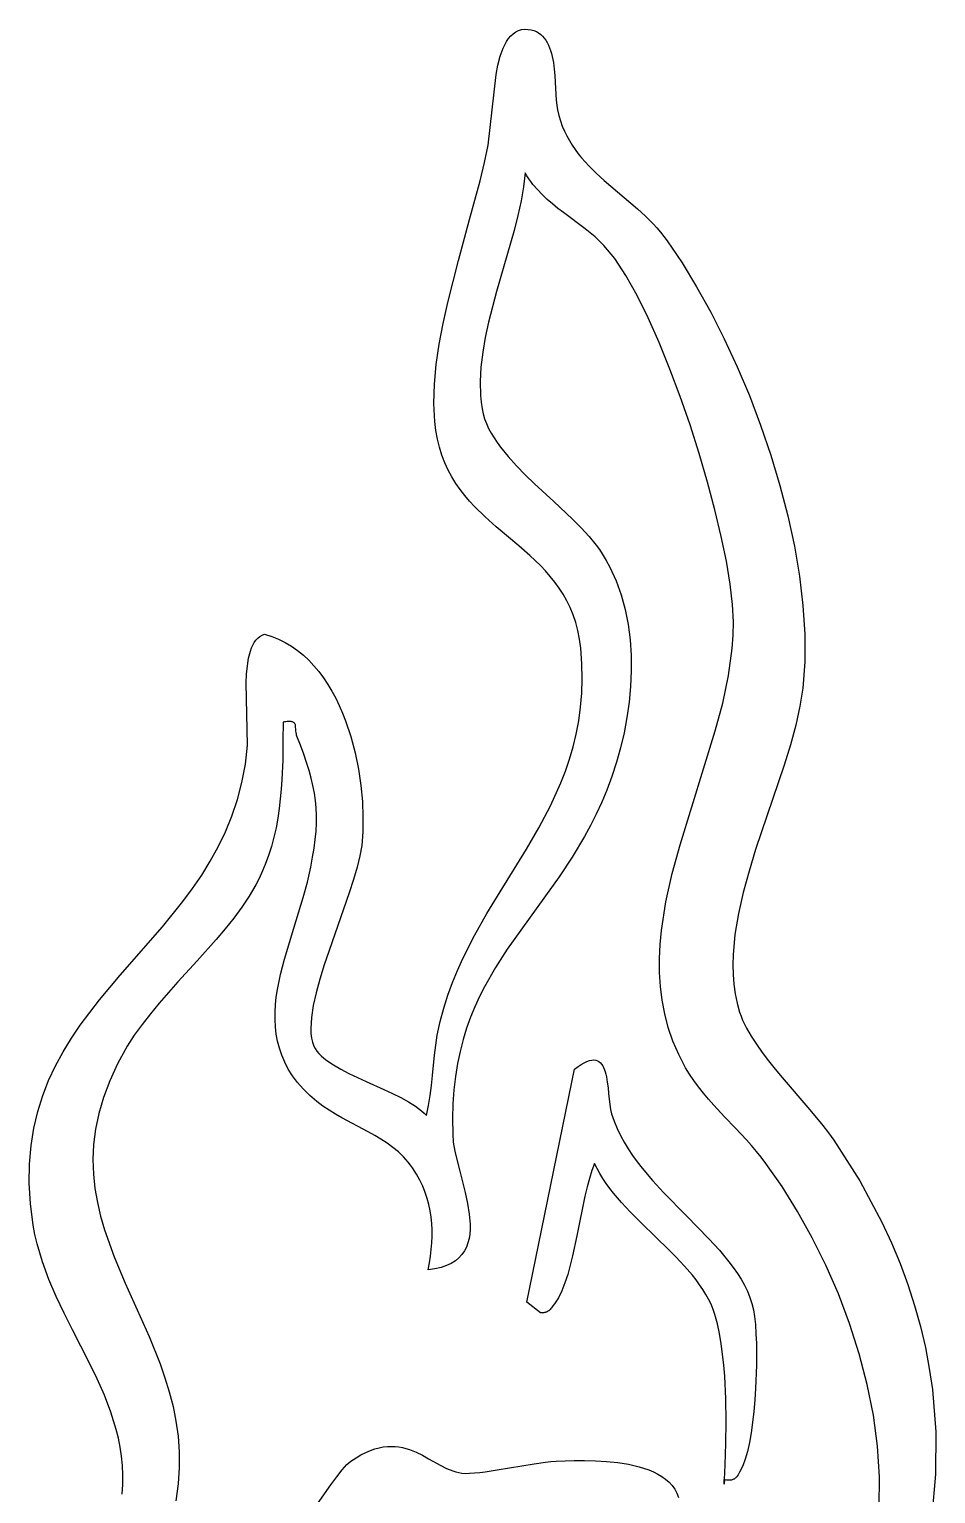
# Model space of a CAD drawing. Extents: x 112 to 210.1, y -77.1 to -34.2.
# Drawn here: x 205.919 to 207.474, y -71.816 to -69.305 of the extents above; entities that cross this region are included whole.
import ezdxf

# ---------------------------------------------------------------- set-up
doc = ezdxf.new("R2010")
doc.units = 0
doc.layers.add('BLACK', color=7, linetype='CONTINUOUS')

msp = doc.modelspace()

# ---------------------------------------------------------------- linework, layer by layer
at = {"layer": 'BLACK', "linetype": 'CONTINUOUS'}
for p, q in [((206.740976, -69.320604), (206.744715, -69.316146)), ((206.744715, -69.316146), (206.748785, -69.312353)), ((206.748785, -69.312353), (206.753206, -69.309274)), ((206.753206, -69.309274), (206.757992, -69.306959)), ((206.757992, -69.306959), (206.763162, -69.305457)), ((206.763162, -69.305457), (206.768732, -69.304817)), ((206.768732, -69.304817), (206.774718, -69.305089)), ((206.774718, -69.305089), (206.779729, -69.305844)), ((206.779729, -69.305844), (206.784352, -69.307099)), ((206.784352, -69.307099), (206.788606, -69.308827)), ((206.788606, -69.308827), (206.792505, -69.311)), ((206.792505, -69.311), (206.796068, -69.313593)), ((206.796068, -69.313593), (206.79931, -69.316576)), ((206.79931, -69.316576), (206.802247, -69.319924)), ((206.726675, -69.351132), (206.731585, -69.33747)), ((206.731585, -69.33747), (206.734428, -69.331315)), ((206.734428, -69.331315), (206.737553, -69.325676)), ((206.737553, -69.325676), (206.740976, -69.320604)), ((206.802247, -69.319924), (206.804897, -69.323609)), ((206.804897, -69.323609), (206.807276, -69.327605)), ((206.807276, -69.327605), (206.809399, -69.331883)), ((206.809399, -69.331883), (206.811285, -69.336417)), ((206.811285, -69.336417), (206.812948, -69.341179)), ((206.812948, -69.341179), (206.814406, -69.346144)), ((206.719487, -69.382479), (206.722688, -69.366267)), ((206.722688, -69.366267), (206.726675, -69.351132)), ((206.814406, -69.346144), (206.815675, -69.351282)), ((206.815675, -69.351282), (206.817713, -69.361974)), ((206.817713, -69.361974), (206.819192, -69.373038)), ((206.705927, -69.503526), (206.719487, -69.382479)), ((206.819192, -69.373038), (206.820245, -69.384257)), ((206.820245, -69.384257), (206.821599, -69.406292)), ((206.821599, -69.406292), (206.822829, -69.426342)), ((206.822829, -69.426342), (206.823726, -69.435081)), ((206.823726, -69.435081), (206.824989, -69.442672)), ((206.824989, -69.442672), (206.827225, -69.452396)), ((206.827225, -69.452396), (206.829947, -69.461737)), ((206.829947, -69.461737), (206.833131, -69.470717)), ((206.833131, -69.470717), (206.83675, -69.479357)), ((206.83675, -69.479357), (206.840781, -69.487677)), ((206.840781, -69.487677), (206.845197, -69.495698)), ((206.699687, -69.533218), (206.705927, -69.503526)), ((206.845197, -69.495698), (206.849973, -69.503441)), ((206.849973, -69.503441), (206.855085, -69.510926)), ((206.855085, -69.510926), (206.860507, -69.518175)), ((206.860507, -69.518175), (206.866214, -69.525209)), ((206.692098, -69.564577), (206.699687, -69.533218)), ((206.866214, -69.525209), (206.87218, -69.532048)), ((206.87218, -69.532048), (206.878381, -69.538713)), ((206.878381, -69.538713), (206.891385, -69.551604)), ((206.674177, -69.63127), (206.692098, -69.564577)), ((206.769427, -69.551151), (206.766618, -69.574853)), ((206.772502, -69.556283), (206.769427, -69.551151)), ((206.775767, -69.561268), (206.772502, -69.556283)), ((206.779211, -69.566111), (206.775767, -69.561268)), ((206.782821, -69.570819), (206.779211, -69.566111)), ((206.891385, -69.551604), (206.905025, -69.564049)), ((206.905025, -69.564049), (206.96191, -69.612708)), ((206.766618, -69.574853), (206.762336, -69.599256)), ((206.790495, -69.579858), (206.782821, -69.570819)), ((206.798696, -69.588441), (206.790495, -69.579858)), ((206.807331, -69.59662), (206.798696, -69.588441)), ((206.762336, -69.599256), (206.756846, -69.624257)), ((206.816307, -69.60445), (206.807331, -69.59662)), ((206.825531, -69.611986), (206.816307, -69.60445)), ((206.834911, -69.619281), (206.825531, -69.611986)), ((206.872118, -69.647145), (206.834911, -69.619281)), ((206.96191, -69.612708), (206.975705, -69.625425)), ((206.654767, -69.70156), (206.674177, -69.63127)), ((206.756846, -69.624257), (206.750409, -69.649749)), ((206.975705, -69.625425), (206.988927, -69.638696)), ((206.988927, -69.638696), (206.995259, -69.645592)), ((206.750409, -69.649749), (206.720478, -69.754549)), ((206.880877, -69.654053), (206.872118, -69.647145)), ((206.889233, -69.661046), (206.880877, -69.654053)), ((206.897093, -69.668179), (206.889233, -69.661046)), ((206.904364, -69.675505), (206.897093, -69.668179)), ((206.995259, -69.645592), (207.001373, -69.652688)), ((207.001373, -69.652688), (207.007242, -69.660007)), ((207.007242, -69.660007), (207.012842, -69.667568)), ((207.012842, -69.667568), (207.038421, -69.705427)), ((206.922992, -69.69819), (206.904364, -69.675505)), ((206.636474, -69.773401), (206.654767, -69.70156)), ((206.94202, -69.727011), (206.922992, -69.69819)), ((207.038421, -69.705427), (207.063434, -69.746333)), ((206.961227, -69.761157), (206.94202, -69.727011)), ((206.720478, -69.754549), (206.713267, -69.780933)), ((206.98039, -69.799818), (206.961227, -69.761157)), ((207.063434, -69.746333), (207.087687, -69.789921)), ((206.628559, -69.809263), (206.636474, -69.773401)), ((206.713267, -69.780933), (206.706691, -69.807182)), ((207.087687, -69.789921), (207.110986, -69.835826)), ((206.621901, -69.844746), (206.628559, -69.809263)), ((206.706691, -69.807182), (206.701015, -69.83319)), ((206.99929, -69.842184), (206.98039, -69.799818)), ((206.616824, -69.879592), (206.621901, -69.844746)), ((206.701015, -69.83319), (206.696501, -69.858853)), ((207.017706, -69.887446), (206.99929, -69.842184)), ((207.110986, -69.835826), (207.133139, -69.883685)), ((206.696501, -69.858853), (206.693413, -69.884067)), ((206.613653, -69.913548), (206.616824, -69.879592)), ((206.693413, -69.884067), (206.692015, -69.908726)), ((207.035416, -69.934792), (207.017706, -69.887446)), ((207.133139, -69.883685), (207.15395, -69.933133)), ((206.612715, -69.946356), (206.613653, -69.913548)), ((206.692015, -69.908726), (206.692571, -69.932726)), ((206.614335, -69.977761), (206.612715, -69.946356)), ((206.692571, -69.932726), (206.693663, -69.944447)), ((206.693663, -69.944447), (206.695343, -69.955963)), ((207.0522, -69.983414), (207.035416, -69.934792)), ((207.15395, -69.933133), (207.173227, -69.983806)), ((206.695343, -69.955963), (206.697189, -69.964366)), ((206.697189, -69.964366), (206.699725, -69.972709)), ((206.616206, -69.992857), (206.614335, -69.977761)), ((206.618839, -70.007507), (206.616206, -69.992857)), ((206.699725, -69.972709), (206.702911, -69.980994)), ((206.702911, -69.980994), (206.706707, -69.989222)), ((206.706707, -69.989222), (206.711075, -69.997396)), ((207.067836, -70.032501), (207.0522, -69.983414)), ((207.173227, -69.983806), (207.190775, -70.035339)), ((206.622274, -70.021678), (206.618839, -70.007507)), ((206.626552, -70.035339), (206.622274, -70.021678)), ((206.711075, -69.997396), (206.715976, -70.005518)), ((206.715976, -70.005518), (206.72137, -70.01359)), ((206.72137, -70.01359), (206.727218, -70.021613)), ((206.727218, -70.021613), (206.740118, -70.037522)), ((206.631613, -70.048377), (206.626552, -70.035339)), ((206.740118, -70.037522), (206.754363, -70.05326)), ((207.082105, -70.081242), (207.067836, -70.032501)), ((207.190775, -70.035339), (207.206401, -70.087368)), ((206.637336, -70.060737), (206.631613, -70.048377)), ((206.643671, -70.07247), (206.637336, -70.060737)), ((206.754363, -70.05326), (206.769639, -70.068843)), ((206.769639, -70.068843), (206.785633, -70.084286)), ((206.650566, -70.083625), (206.643671, -70.07247)), ((206.657971, -70.094253), (206.650566, -70.083625)), ((206.665835, -70.104404), (206.657971, -70.094253)), ((206.785633, -70.084286), (206.818514, -70.114817)), ((207.094784, -70.128829), (207.082105, -70.081242)), ((207.206401, -70.087368), (207.21991, -70.139529)), ((206.674106, -70.114129), (206.665835, -70.104404)), ((206.682735, -70.123478), (206.674106, -70.114129)), ((206.818514, -70.114817), (206.850497, -70.144975)), ((206.70086, -70.141249), (206.682735, -70.123478)), ((206.719802, -70.158122), (206.70086, -70.141249)), ((206.850497, -70.144975), (206.865366, -70.159953)), ((207.105654, -70.174451), (207.094784, -70.128829)), ((207.21991, -70.139529), (207.23111, -70.191457)), ((206.758513, -70.190781), (206.719802, -70.158122)), ((206.865366, -70.159953), (206.879069, -70.174885)), ((206.777468, -70.207375), (206.758513, -70.190781)), ((206.879069, -70.174885), (206.891291, -70.189786)), ((206.891291, -70.189786), (206.896748, -70.19723)), ((206.896748, -70.19723), (206.901718, -70.204672)), ((207.114492, -70.217298), (207.105654, -70.174451)), ((207.23111, -70.191457), (207.239806, -70.242788)), ((206.795612, -70.224681), (206.777468, -70.207375)), ((206.901718, -70.204672), (206.908394, -70.21573)), ((206.908394, -70.21573), (206.914539, -70.227066)), ((207.121079, -70.25656), (207.114492, -70.217298)), ((206.804253, -70.233728), (206.795612, -70.224681)), ((206.812539, -70.243104), (206.804253, -70.233728)), ((206.820419, -70.25286), (206.812539, -70.243104)), ((206.914539, -70.227066), (206.925282, -70.250498)), ((207.239806, -70.242788), (207.245804, -70.293159)), ((206.827842, -70.263046), (206.820419, -70.25286)), ((206.834758, -70.273712), (206.827842, -70.263046)), ((206.925282, -70.250498), (206.934042, -70.27483)), ((207.125193, -70.291427), (207.121079, -70.25656)), ((206.841115, -70.28491), (206.834758, -70.273712)), ((206.846862, -70.296689), (206.841115, -70.28491)), ((206.851949, -70.3091), (206.846862, -70.296689)), ((206.934042, -70.27483), (206.940909, -70.299922)), ((207.126614, -70.321088), (207.125193, -70.291427)), ((207.245804, -70.293159), (207.248911, -70.342204)), ((206.856325, -70.322192), (206.851949, -70.3091)), ((206.859939, -70.336018), (206.856325, -70.322192)), ((206.940909, -70.299922), (206.945979, -70.325633)), ((207.126221, -70.343782), (207.126614, -70.321088)), ((206.310625, -70.348945), (206.314136, -70.346081)), ((206.314136, -70.346081), (206.318016, -70.343838)), ((206.318016, -70.343838), (206.322282, -70.342255)), ((206.322282, -70.342255), (206.33467, -70.345976)), ((206.33467, -70.345976), (206.346536, -70.350657)), ((206.86274, -70.350626), (206.859939, -70.336018)), ((206.945979, -70.325633), (206.949343, -70.351825)), ((207.124617, -70.366708), (207.126221, -70.343782)), ((207.248911, -70.342204), (207.248933, -70.389558)), ((206.294961, -70.383241), (206.298014, -70.371277)), ((206.298014, -70.371277), (206.299934, -70.365869)), ((206.299934, -70.365869), (206.302138, -70.360894)), ((206.302138, -70.360894), (206.304643, -70.356389)), ((206.304643, -70.356389), (206.307466, -70.352394)), ((206.307466, -70.352394), (206.310625, -70.348945)), ((206.346536, -70.350657), (206.357887, -70.356252)), ((206.357887, -70.356252), (206.368729, -70.362714)), ((206.368729, -70.362714), (206.379066, -70.369995)), ((206.379066, -70.369995), (206.388906, -70.37805)), ((206.864678, -70.366068), (206.86274, -70.350626)), ((206.866675, -70.392851), (206.864678, -70.366068)), ((206.949343, -70.351825), (206.951095, -70.378359)), ((207.118206, -70.413196), (207.124617, -70.366708)), ((206.291521, -70.410704), (206.292842, -70.396484)), ((206.292842, -70.396484), (206.294961, -70.383241)), ((206.388906, -70.37805), (206.398253, -70.386829)), ((206.398253, -70.386829), (206.407114, -70.396288)), ((206.407114, -70.396288), (206.415494, -70.406378)), ((206.867263, -70.418669), (206.866675, -70.392851)), ((206.951095, -70.378359), (206.951327, -70.405093)), ((207.248933, -70.389558), (207.245676, -70.434859)), ((206.290862, -70.425599), (206.291521, -70.410704)), ((206.415494, -70.406378), (206.4234, -70.417054)), ((206.4234, -70.417054), (206.430836, -70.428266)), ((206.866519, -70.443578), (206.867263, -70.418669)), ((206.951327, -70.405093), (206.950133, -70.43189)), ((207.108237, -70.460429), (207.118206, -70.413196)), ((206.293178, -70.532755), (206.290862, -70.425599)), ((206.430836, -70.428266), (206.43781, -70.43997)), ((206.43781, -70.43997), (206.444326, -70.452118)), ((206.864523, -70.467638), (206.866519, -70.443578)), ((206.950133, -70.43189), (206.947606, -70.45861)), ((207.245676, -70.434859), (207.240825, -70.465894)), ((206.444326, -70.452118), (206.45039, -70.464662)), ((206.45039, -70.464662), (206.456009, -70.477556)), ((206.861352, -70.490905), (206.864523, -70.467638)), ((206.947606, -70.45861), (206.943839, -70.485112)), ((207.095566, -70.508281), (207.108237, -70.460429)), ((207.240825, -70.465894), (207.233527, -70.498344)), ((206.354031, -70.493067), (206.353958, -70.525262)), ((206.356645, -70.492625), (206.354031, -70.493067)), ((206.359036, -70.492288), (206.356645, -70.492625)), ((206.361216, -70.492054), (206.359036, -70.492288)), ((206.363193, -70.49192), (206.361216, -70.492054)), ((206.364979, -70.491883), (206.363193, -70.49192)), ((206.366582, -70.49194), (206.364979, -70.491883)), ((206.368015, -70.492087), (206.366582, -70.49194)), ((206.369286, -70.492323), (206.368015, -70.492087)), ((206.370405, -70.492645), (206.369286, -70.492323)), ((206.371384, -70.493048), (206.370405, -70.492645)), ((206.372232, -70.493531), (206.371384, -70.493048)), ((206.37296, -70.494091), (206.372232, -70.493531)), ((206.373577, -70.494724), (206.37296, -70.494091)), ((206.374093, -70.495428), (206.373577, -70.494724)), ((206.37452, -70.4962), (206.374093, -70.495428)), ((206.374867, -70.497036), (206.37452, -70.4962)), ((206.375143, -70.497935), (206.374867, -70.497036)), ((206.375361, -70.498893), (206.375143, -70.497935)), ((206.375657, -70.500974), (206.375361, -70.498893)), ((206.456009, -70.477556), (206.461188, -70.490753)), ((206.461188, -70.490753), (206.47025, -70.517867)), ((206.857085, -70.513437), (206.861352, -70.490905)), ((206.943839, -70.485112), (206.938925, -70.511258)), ((207.233527, -70.498344), (207.224253, -70.53201)), ((206.375983, -70.505718), (206.375657, -70.500974)), ((206.376175, -70.508334), (206.375983, -70.505718)), ((206.376494, -70.511082), (206.376175, -70.508334)), ((206.377023, -70.513938), (206.376494, -70.511082)), ((206.377392, -70.5154), (206.377023, -70.513938)), ((206.377843, -70.51688), (206.377392, -70.5154)), ((206.383982, -70.532777), (206.377843, -70.51688)), ((206.47025, -70.517867), (206.477621, -70.545628)), ((206.851801, -70.535291), (206.857085, -70.513437)), ((206.938925, -70.511258), (206.932956, -70.536907)), ((207.035001, -70.703411), (207.095566, -70.508281)), ((206.289382, -70.5654), (206.293178, -70.532755)), ((206.353958, -70.525262), (206.353452, -70.558138)), ((206.389501, -70.547813), (206.383982, -70.532777)), ((206.3944, -70.562121), (206.389501, -70.547813)), ((206.477621, -70.545628), (206.48335, -70.57366)), ((206.845578, -70.556526), (206.851801, -70.535291)), ((206.932956, -70.536907), (206.926026, -70.561921)), ((207.224253, -70.53201), (207.213472, -70.566696)), ((206.283554, -70.596441), (206.289382, -70.5654)), ((206.353452, -70.558138), (206.352077, -70.591387)), ((206.398679, -70.575832), (206.3944, -70.562121)), ((206.48335, -70.57366), (206.487481, -70.601588)), ((206.838495, -70.577199), (206.845578, -70.556526)), ((206.926026, -70.561921), (206.918228, -70.58616)), ((207.213472, -70.566696), (207.164648, -70.71168)), ((206.275847, -70.625992), (206.283554, -70.596441)), ((206.352077, -70.591387), (206.350929, -70.608054)), ((206.402338, -70.589078), (206.398679, -70.575832)), ((206.405376, -70.601991), (206.402338, -70.589078)), ((206.812867, -70.636423), (206.830629, -70.597368)), ((206.830629, -70.597368), (206.838495, -70.577199)), ((206.918228, -70.58616), (206.909655, -70.609484)), ((206.349401, -70.624698), (206.347438, -70.641279)), ((206.350929, -70.608054), (206.349401, -70.624698)), ((206.407795, -70.614702), (206.405376, -70.601991)), ((206.409593, -70.627344), (206.407795, -70.614702)), ((206.487481, -70.601588), (206.490063, -70.629036)), ((206.909655, -70.609484), (206.900718, -70.630611)), ((206.266415, -70.654169), (206.275847, -70.625992)), ((206.347438, -70.641279), (206.344987, -70.65776)), ((206.410771, -70.640047), (206.409593, -70.627344)), ((206.41133, -70.652944), (206.410771, -70.640047)), ((206.490063, -70.629036), (206.49114, -70.655626)), ((206.792918, -70.674153), (206.812867, -70.636423)), ((206.900718, -70.630611), (206.891307, -70.650876)), ((206.255411, -70.681089), (206.266415, -70.654169)), ((206.341994, -70.674102), (206.338404, -70.690265)), ((206.344987, -70.65776), (206.341994, -70.674102)), ((206.410585, -70.679847), (206.411268, -70.666167)), ((206.411268, -70.666167), (206.41133, -70.652944)), ((206.49114, -70.655626), (206.49076, -70.680985)), ((206.771412, -70.711018), (206.792918, -70.674153)), ((206.881471, -70.670348), (206.871265, -70.689097)), ((206.891307, -70.650876), (206.881471, -70.670348)), ((206.242989, -70.706867), (206.255411, -70.681089)), ((206.338404, -70.690265), (206.334163, -70.706211)), ((206.407361, -70.709106), (206.409283, -70.694116)), ((206.409283, -70.694116), (206.410585, -70.679847)), ((206.49076, -70.680985), (206.48897, -70.704734)), ((206.871265, -70.689097), (206.849944, -70.724698)), ((206.229303, -70.731618), (206.242989, -70.706867)), ((206.329216, -70.721901), (206.323509, -70.737297)), ((206.334163, -70.706211), (206.329216, -70.721901)), ((206.401655, -70.741776), (206.404818, -70.724949)), ((206.404818, -70.724949), (206.407361, -70.709106)), ((206.485985, -70.722259), (206.481213, -70.741869)), ((206.48897, -70.704734), (206.485985, -70.722259)), ((206.726236, -70.784001), (206.771412, -70.711018)), ((206.849944, -70.724698), (206.827758, -70.75823)), ((207.021672, -70.752504), (207.035001, -70.703411)), ((207.164648, -70.71168), (207.153362, -70.748497)), ((206.214505, -70.75546), (206.229303, -70.731618)), ((206.323509, -70.737297), (206.316989, -70.752359)), ((206.395874, -70.767715), (206.401655, -70.741776)), ((206.481213, -70.741869), (206.474976, -70.763231)), ((207.153362, -70.748497), (207.143383, -70.785148)), ((206.198751, -70.778507), (206.214505, -70.75546)), ((206.307224, -70.772023), (206.295921, -70.791354)), ((206.312311, -70.762235), (206.307224, -70.772023)), ((206.316989, -70.752359), (206.312311, -70.762235)), ((206.388762, -70.793891), (206.395874, -70.767715)), ((206.474976, -70.763231), (206.467596, -70.786011)), ((206.827758, -70.75823), (206.738668, -70.882666)), ((207.010781, -70.801472), (207.021672, -70.752504)), ((206.182193, -70.800875), (206.198751, -70.778507)), ((206.295921, -70.791354), (206.283276, -70.81039)), ((206.372427, -70.846658), (206.388762, -70.793891)), ((206.467596, -70.786011), (206.433076, -70.884651)), ((206.703823, -70.821041), (206.726236, -70.784001)), ((207.143383, -70.785148), (207.135178, -70.821435)), ((206.147279, -70.844039), (206.182193, -70.800875)), ((206.283276, -70.81039), (206.269488, -70.829171)), ((206.682363, -70.859061), (206.703823, -70.821041)), ((207.003184, -70.850193), (207.010781, -70.801472)), ((207.135178, -70.821435), (207.129218, -70.857159)), ((206.074565, -70.927315), (206.147279, -70.844039)), ((206.254755, -70.847734), (206.239273, -70.86612)), ((206.269488, -70.829171), (206.254755, -70.847734)), ((206.356403, -70.899487), (206.372427, -70.846658)), ((207.000888, -70.874421), (207.003184, -70.850193)), ((206.239273, -70.86612), (206.206856, -70.90251)), ((206.662484, -70.898523), (206.682363, -70.859061)), ((206.999737, -70.898541), (207.000888, -70.874421)), ((207.129218, -70.857159), (207.125971, -70.892124)), ((206.349679, -70.925741), (206.356403, -70.899487)), ((206.433076, -70.884651), (206.424805, -70.909524)), ((206.653334, -70.918939), (206.662484, -70.898523)), ((206.738668, -70.882666), (206.718382, -70.914105)), ((206.999838, -70.922537), (206.999737, -70.898541)), ((207.125971, -70.892124), (207.125511, -70.90926)), ((206.206856, -70.90251), (206.17382, -70.938653)), ((206.34444, -70.951789), (206.349679, -70.925741)), ((206.424805, -70.909524), (206.41732, -70.933816)), ((206.644815, -70.939888), (206.653334, -70.918939)), ((206.718382, -70.914105), (206.69972, -70.946776)), ((207.001298, -70.946394), (206.999838, -70.922537)), ((207.125511, -70.90926), (207.125905, -70.926132)), ((207.125905, -70.926132), (207.127213, -70.942715)), ((206.039222, -70.969281), (206.074565, -70.927315)), ((206.17382, -70.938653), (206.141744, -70.974857)), ((206.41732, -70.933816), (206.410944, -70.957193)), ((206.637005, -70.961428), (206.644815, -70.939888)), ((206.69972, -70.946776), (206.691127, -70.963746)), ((207.004225, -70.970095), (207.001298, -70.946394)), ((207.127213, -70.942715), (207.129491, -70.958984)), ((206.006192, -71.0127), (206.039222, -70.969281)), ((206.141744, -70.974857), (206.126561, -70.99308)), ((206.341154, -70.977558), (206.342523, -70.964713)), ((206.342523, -70.964713), (206.34444, -70.951789)), ((206.410944, -70.957193), (206.405998, -70.979322)), ((206.629983, -70.983617), (206.637005, -70.961428)), ((206.691127, -70.963746), (206.683096, -70.98123)), ((207.008724, -70.993626), (207.004225, -70.970095)), ((207.129491, -70.958984), (207.1328, -70.974916)), ((207.1328, -70.974916), (207.137197, -70.990484)), ((206.126561, -70.99308), (206.112211, -71.011434)), ((206.34029, -71.002974), (206.34039, -70.990315)), ((206.34039, -70.990315), (206.341154, -70.977558)), ((206.402804, -70.99987), (206.401683, -71.018503)), ((206.405998, -70.979322), (206.402804, -70.99987)), ((206.623827, -71.006512), (206.629983, -70.983617)), ((206.675678, -70.999298), (206.668926, -71.018017)), ((206.683096, -70.98123), (206.675678, -70.999298)), ((207.014903, -71.016971), (207.008724, -70.993626)), ((207.137197, -70.990484), (207.139627, -70.997212)), ((207.139627, -70.997212), (207.142439, -71.003996)), ((205.990929, -71.035244), (206.006192, -71.0127)), ((206.112211, -71.011434), (206.098892, -71.029958)), ((206.340913, -71.015527), (206.34029, -71.002974)), ((206.342318, -71.027964), (206.340913, -71.015527)), ((206.401683, -71.018503), (206.402, -71.026998)), ((206.618615, -71.030172), (206.623827, -71.006512)), ((206.668926, -71.018017), (206.66289, -71.037458)), ((207.022869, -71.040114), (207.014903, -71.016971)), ((207.142439, -71.003996), (207.149124, -71.017718)), ((207.149124, -71.017718), (207.15708, -71.03161)), ((205.976705, -71.058499), (205.990929, -71.035244)), ((206.086802, -71.048692), (206.070261, -71.078964)), ((206.098892, -71.029958), (206.086802, -71.048692)), ((206.344562, -71.040277), (206.342318, -71.027964)), ((206.347706, -71.052454), (206.344562, -71.040277)), ((206.402, -71.026998), (206.402957, -71.034889)), ((206.402957, -71.034889), (206.404593, -71.042134)), ((206.404593, -71.042134), (206.406948, -71.048693)), ((206.406948, -71.048693), (206.409252, -71.053097)), ((206.613861, -71.06432), (206.615975, -71.047153)), ((206.615975, -71.047153), (206.618615, -71.030172)), ((206.66289, -71.037458), (206.657624, -71.057688)), ((207.03273, -71.06304), (207.022869, -71.040114)), ((207.15708, -71.03161), (207.166136, -71.045633)), ((207.166136, -71.045633), (207.176122, -71.05975)), ((205.963674, -71.08258), (205.976705, -71.058499)), ((206.351806, -71.064489), (206.347706, -71.052454)), ((206.356923, -71.076371), (206.351806, -71.064489)), ((206.363114, -71.088091), (206.356923, -71.076371)), ((206.409252, -71.053097), (206.41217, -71.057384)), ((206.41217, -71.057384), (206.415664, -71.061562)), ((206.415664, -71.061562), (206.419697, -71.065637)), ((206.419697, -71.065637), (206.424232, -71.069618)), ((206.424232, -71.069618), (206.429232, -71.073511)), ((206.429232, -71.073511), (206.440477, -71.081063)), ((206.610347, -71.098963), (206.613861, -71.06432)), ((206.657624, -71.057688), (206.653177, -71.078777)), ((206.870689, -71.077169), (206.875379, -71.074965)), ((206.875379, -71.074965), (206.87968, -71.073467)), ((206.87968, -71.073467), (206.883609, -71.072637)), ((206.883609, -71.072637), (206.887188, -71.072439)), ((206.887188, -71.072439), (206.890433, -71.072836)), ((206.890433, -71.072836), (206.893364, -71.073791)), ((206.893364, -71.073791), (206.896, -71.075268)), ((206.896, -71.075268), (206.89836, -71.077228)), ((207.044592, -71.085734), (207.03273, -71.06304)), ((207.176122, -71.05975), (207.186869, -71.073921)), ((207.186869, -71.073921), (207.198204, -71.088108)), ((205.951989, -71.107604), (205.963674, -71.08258)), ((206.070261, -71.078964), (206.056735, -71.108305)), ((206.370438, -71.09964), (206.363114, -71.088091)), ((206.378954, -71.111009), (206.370438, -71.09964)), ((206.440477, -71.081063), (206.453132, -71.088351)), ((206.453132, -71.088351), (206.466899, -71.095434)), ((206.466899, -71.095434), (206.496577, -71.109216)), ((206.608513, -71.116316), (206.610347, -71.098963)), ((206.649604, -71.100793), (206.646955, -71.123805)), ((206.653177, -71.078777), (206.649604, -71.100793)), ((206.772073, -71.487901), (206.854094, -71.088381)), ((206.854094, -71.088381), (206.860066, -71.08384)), ((206.860066, -71.08384), (206.865591, -71.080115)), ((206.865591, -71.080115), (206.870689, -71.077169)), ((206.89836, -71.077228), (206.900463, -71.079637)), ((206.900463, -71.079637), (206.902328, -71.082456)), ((206.902328, -71.082456), (206.903973, -71.085649)), ((206.903973, -71.085649), (206.905417, -71.08918)), ((206.905417, -71.08918), (206.90668, -71.093011)), ((206.90668, -71.093011), (206.90778, -71.097105)), ((206.90778, -71.097105), (206.908736, -71.101426)), ((206.908736, -71.101426), (206.910292, -71.110601)), ((207.05137, -71.096994), (207.044592, -71.085734)), ((207.058752, -71.107976), (207.05137, -71.096994)), ((207.198204, -71.088108), (207.209958, -71.102271)), ((205.941804, -71.133685), (205.951989, -71.107604)), ((206.056735, -71.108305), (206.046044, -71.136776)), ((206.388721, -71.122189), (206.378954, -71.111009)), ((206.399796, -71.133169), (206.388721, -71.122189)), ((206.496577, -71.109216), (206.527123, -71.122874)), ((206.527123, -71.122874), (206.541975, -71.129802)), ((206.606337, -71.133607), (206.608513, -71.116316)), ((206.646955, -71.123805), (206.645282, -71.147881)), ((206.910292, -71.110601), (206.9115, -71.120242)), ((206.9115, -71.120242), (206.912509, -71.130052)), ((207.066661, -71.118709), (207.058752, -71.107976)), ((207.075019, -71.129225), (207.066661, -71.118709)), ((207.209958, -71.102271), (207.257748, -71.157916)), ((205.933272, -71.160941), (205.941804, -71.133685)), ((206.046044, -71.136776), (206.038009, -71.164437)), ((206.412239, -71.143942), (206.399796, -71.133169)), ((206.422395, -71.151586), (206.412239, -71.143942)), ((206.432961, -71.158706), (206.422395, -71.151586)), ((206.541975, -71.129802), (206.556149, -71.136873)), ((206.556149, -71.136873), (206.569346, -71.144146)), ((206.569346, -71.144146), (206.581269, -71.151679)), ((206.581269, -71.151679), (206.586658, -71.15556)), ((206.601959, -71.159292), (206.603603, -71.150774)), ((206.603603, -71.150774), (206.606337, -71.133607)), ((206.645282, -71.147881), (206.644637, -71.173092)), ((206.912509, -71.130052), (206.91454, -71.149007)), ((206.91454, -71.149007), (206.915864, -71.157562)), ((207.08375, -71.139555), (207.075019, -71.129225)), ((207.092775, -71.14973), (207.08375, -71.139555)), ((207.111399, -71.169739), (207.092775, -71.14973)), ((205.926548, -71.189486), (205.933272, -71.160941)), ((206.038009, -71.164437), (206.03245, -71.191351)), ((206.443854, -71.1654), (206.432961, -71.158706)), ((206.454986, -71.171765), (206.443854, -71.1654)), ((206.500213, -71.195867), (206.454986, -71.171765)), ((206.586658, -71.15556), (206.591617, -71.159529)), ((206.591617, -71.159529), (206.596108, -71.163591)), ((206.596108, -71.163591), (206.600094, -71.167755)), ((206.600094, -71.167755), (206.601959, -71.159292)), ((206.644637, -71.173092), (206.645072, -71.199505)), ((206.915864, -71.157562), (206.917594, -71.16511)), ((206.917594, -71.16511), (206.921949, -71.177615)), ((207.130272, -71.1895), (207.111399, -71.169739)), ((207.257748, -71.157916), (207.279721, -71.184591)), ((205.921784, -71.219437), (205.926548, -71.189486)), ((206.03245, -71.191351), (206.029189, -71.217577)), ((206.511268, -71.202038), (206.500213, -71.195867)), ((206.522052, -71.20846), (206.511268, -71.202038)), ((206.645072, -71.199505), (206.64605, -71.213311)), ((206.921949, -71.177615), (206.927043, -71.189841)), ((206.927043, -71.189841), (206.932821, -71.201803)), ((206.932821, -71.201803), (206.939231, -71.213515)), ((207.148772, -71.209261), (207.130272, -71.1895)), ((207.279721, -71.184591), (207.289629, -71.197507)), ((207.289629, -71.197507), (207.298593, -71.210088)), ((205.919134, -71.250909), (205.921784, -71.219437)), ((206.029189, -71.217577), (206.028046, -71.243178)), ((206.532479, -71.215232), (206.522052, -71.20846)), ((206.542464, -71.222449), (206.532479, -71.215232)), ((206.551922, -71.230209), (206.542464, -71.222449)), ((206.64605, -71.213311), (206.648679, -71.228718)), ((206.939231, -71.213515), (206.946221, -71.224993)), ((206.946221, -71.224993), (206.953737, -71.236251)), ((207.157689, -71.219219), (207.148772, -71.209261)), ((207.16628, -71.229271), (207.157689, -71.219219)), ((207.298593, -71.210088), (207.343319, -71.279954)), ((205.918753, -71.284017), (205.919134, -71.250909)), ((206.028046, -71.243178), (206.028841, -71.268214)), ((206.556427, -71.234323), (206.551922, -71.230209)), ((206.560768, -71.238608), (206.556427, -71.234323)), ((206.564934, -71.243078), (206.560768, -71.238608)), ((206.568916, -71.247744), (206.564934, -71.243078)), ((206.572701, -71.252618), (206.568916, -71.247744)), ((206.576281, -71.257713), (206.572701, -71.252618)), ((206.648679, -71.228718), (206.652502, -71.245403)), ((206.652502, -71.245403), (206.657061, -71.263046)), ((206.888489, -71.249776), (206.883763, -71.261956)), ((206.892723, -71.25863), (206.888489, -71.249776)), ((206.953737, -71.236251), (206.961728, -71.247304)), ((206.961728, -71.247304), (206.970139, -71.258169)), ((207.174468, -71.239446), (207.16628, -71.229271)), ((207.182176, -71.249776), (207.174468, -71.239446)), ((207.209971, -71.289529), (207.182176, -71.249776)), ((206.028841, -71.268214), (206.031397, -71.292746)), ((206.582828, -71.268133), (206.576281, -71.257713)), ((206.588595, -71.278565), (206.582828, -71.268133)), ((206.657061, -71.263046), (206.666559, -71.299917)), ((206.879456, -71.275532), (206.87549, -71.290285)), ((206.883763, -71.261956), (206.879456, -71.275532)), ((206.897463, -71.267338), (206.892723, -71.25863)), ((206.902673, -71.275911), (206.897463, -71.267338)), ((206.908317, -71.284358), (206.902673, -71.275911)), ((206.970139, -71.258169), (206.988013, -71.279389)), ((205.920792, -71.318879), (205.918753, -71.284017)), ((206.031397, -71.292746), (206.035532, -71.316835)), ((206.593611, -71.289019), (206.588595, -71.278565)), ((206.597902, -71.299509), (206.593611, -71.289019)), ((206.601496, -71.310045), (206.597902, -71.299509)), ((206.666559, -71.299917), (206.670583, -71.318502)), ((206.87549, -71.290285), (206.871787, -71.306)), ((206.914358, -71.292689), (206.908317, -71.284358)), ((206.92076, -71.300913), (206.914358, -71.292689)), ((206.934502, -71.31708), (206.92076, -71.300913)), ((206.988013, -71.279389), (207.006938, -71.300032)), ((207.006938, -71.300032), (207.046248, -71.340065)), ((207.236612, -71.332158), (207.209971, -71.289529)), ((207.343319, -71.279954), (207.381316, -71.350561)), ((205.925407, -71.355609), (205.920792, -71.318879)), ((206.035532, -71.316835), (206.041069, -71.340542)), ((206.604418, -71.32064), (206.601496, -71.310045)), ((206.606698, -71.331304), (206.604418, -71.32064)), ((206.670583, -71.318502), (206.673515, -71.336758)), ((206.871787, -71.306), (206.858062, -71.37413)), ((206.949251, -71.332936), (206.934502, -71.31708)), ((206.041069, -71.340542), (206.047827, -71.363929)), ((206.608361, -71.342049), (206.606698, -71.331304)), ((206.609435, -71.352888), (206.608361, -71.342049)), ((206.609948, -71.363831), (206.609435, -71.352888)), ((206.673515, -71.336758), (206.674896, -71.354362)), ((206.964717, -71.348561), (206.949251, -71.332936)), ((206.996638, -71.379422), (206.964717, -71.348561)), ((207.046248, -71.340065), (207.08469, -71.379231)), ((207.26181, -71.377315), (207.236612, -71.332158)), ((207.381316, -71.350561), (207.397821, -71.386101)), ((205.928475, -71.371821), (205.925407, -71.355609)), ((205.932187, -71.38773), (205.928475, -71.371821)), ((206.047827, -71.363929), (206.064293, -71.409984)), ((206.609395, -71.386077), (206.609925, -71.37489)), ((206.609925, -71.37489), (206.609948, -71.363831)), ((206.674269, -71.370993), (206.67306, -71.378844)), ((206.674862, -71.362819), (206.674269, -71.370993)), ((206.674896, -71.354362), (206.674862, -71.362819)), ((206.858062, -71.37413), (206.850765, -71.408319)), ((207.285281, -71.424649), (207.26181, -71.377315)), ((205.941328, -71.418727), (205.932187, -71.38773)), ((206.606919, -71.408882), (206.608384, -71.397404)), ((206.608384, -71.397404), (206.609395, -71.386077)), ((206.665164, -71.400051), (206.660918, -71.406205)), ((206.668565, -71.393413), (206.665164, -71.400051)), ((206.671178, -71.38633), (206.668565, -71.393413)), ((206.67306, -71.378844), (206.671178, -71.38633)), ((207.012511, -71.394814), (206.996638, -71.379422)), ((207.027938, -71.410283), (207.012511, -71.394814)), ((207.08469, -71.379231), (207.102529, -71.398789)), ((207.102529, -71.398789), (207.118884, -71.41849)), ((207.397821, -71.386101), (207.412679, -71.421779)), ((205.952399, -71.448778), (205.941328, -71.418727)), ((206.064293, -71.409984), (206.083494, -71.455489)), ((206.602739, -71.432338), (206.605029, -71.420523)), ((206.605029, -71.420523), (206.606919, -71.408882)), ((206.625015, -71.428299), (206.614499, -71.430701)), ((206.634343, -71.425171), (206.625015, -71.428299)), ((206.64254, -71.421357), (206.634343, -71.425171)), ((206.649663, -71.416898), (206.64254, -71.421357)), ((206.65577, -71.411834), (206.649663, -71.416898)), ((206.660918, -71.406205), (206.65577, -71.411834)), ((206.846737, -71.424685), (206.842353, -71.440276)), ((206.850765, -71.408319), (206.846737, -71.424685)), ((207.042629, -71.425908), (207.027938, -71.410283)), ((207.056293, -71.441764), (207.042629, -71.425908)), ((207.118884, -71.41849), (207.126373, -71.428431)), ((207.126373, -71.428431), (207.133332, -71.438454)), ((207.306735, -71.473813), (207.285281, -71.424649)), ((207.412679, -71.421779), (207.425901, -71.457578)), ((205.96497, -71.478062), (205.952399, -71.448778)), ((206.614499, -71.430701), (206.602739, -71.432338)), ((206.842353, -71.440276), (206.837534, -71.454875)), ((207.062649, -71.449804), (207.056293, -71.441764)), ((207.068639, -71.457931), (207.062649, -71.449804)), ((207.133332, -71.438454), (207.139709, -71.448573)), ((207.139709, -71.448573), (207.145451, -71.458802)), ((205.978611, -71.506756), (205.96497, -71.478062)), ((206.083494, -71.455489), (206.12437, -71.546801)), ((206.832203, -71.468264), (206.826284, -71.480227)), ((206.837534, -71.454875), (206.832203, -71.468264)), ((207.074227, -71.466155), (207.068639, -71.457931)), ((207.079377, -71.474486), (207.074227, -71.466155)), ((207.084051, -71.482933), (207.079377, -71.474486)), ((207.145451, -71.458802), (207.150505, -71.469158)), ((207.150505, -71.469158), (207.154818, -71.479655)), ((207.325888, -71.524457), (207.306735, -71.473813)), ((207.425901, -71.457578), (207.437499, -71.493482)), ((206.795885, -71.506422), (206.772073, -71.487901)), ((206.807833, -71.503802), (206.807141, -71.50419)), ((206.808501, -71.503384), (206.807833, -71.503802)), ((206.809148, -71.502934), (206.808501, -71.503384)), ((206.809776, -71.502453), (206.809148, -71.502934)), ((206.810989, -71.501399), (206.809776, -71.502453)), ((206.812164, -71.500221), (206.810989, -71.501399)), ((206.813323, -71.498919), (206.812164, -71.500221)), ((206.814489, -71.497492), (206.813323, -71.498919)), ((206.815687, -71.495942), (206.814489, -71.497492)), ((206.816938, -71.494268), (206.815687, -71.495942)), ((206.819698, -71.490547), (206.816938, -71.494268)), ((206.823079, -71.485606), (206.819698, -71.490547)), ((206.826284, -71.480227), (206.823079, -71.485606)), ((207.088215, -71.491506), (207.084051, -71.482933)), ((207.091832, -71.500214), (207.088215, -71.491506)), ((207.094864, -71.509068), (207.091832, -71.500214)), ((207.154818, -71.479655), (207.158338, -71.490307)), ((207.158338, -71.490307), (207.161011, -71.501131)), ((207.161011, -71.501131), (207.162809, -71.512707)), ((207.437499, -71.493482), (207.447485, -71.529475)), ((205.992891, -71.53504), (205.978611, -71.506756)), ((206.797095, -71.506407), (206.795885, -71.506422)), ((206.798246, -71.50636), (206.797095, -71.506407)), ((206.79934, -71.506283), (206.798246, -71.50636)), ((206.800381, -71.506174), (206.79934, -71.506283)), ((206.801372, -71.506035), (206.800381, -71.506174)), ((206.802315, -71.505864), (206.801372, -71.506035)), ((206.803214, -71.505662), (206.802315, -71.505864)), ((206.804071, -71.50543), (206.803214, -71.505662)), ((206.804889, -71.505166), (206.804071, -71.50543)), ((206.805672, -71.504872), (206.804889, -71.505166)), ((206.806421, -71.504546), (206.805672, -71.504872)), ((206.807141, -71.50419), (206.806421, -71.504546)), ((207.099025, -71.524923), (207.094864, -71.509068)), ((207.1026, -71.54165), (207.099025, -71.524923)), ((207.162809, -71.512707), (207.16423, -71.526395)), ((207.16423, -71.526395), (207.165272, -71.54189)), ((207.342451, -71.576233), (207.325888, -71.524457)), ((206.021649, -71.591089), (205.992891, -71.53504)), ((206.12437, -71.546801), (206.143177, -71.593585)), ((207.105625, -71.559129), (207.1026, -71.54165)), ((207.165272, -71.54189), (207.16593, -71.558884)), ((207.447485, -71.529475), (207.45587, -71.565542)), ((207.108135, -71.577239), (207.105625, -71.559129)), ((207.110163, -71.595862), (207.108135, -71.577239)), ((207.16593, -71.558884), (207.16608, -71.596148)), ((207.356139, -71.628791), (207.342451, -71.576233)), ((207.45587, -71.565542), (207.462666, -71.601665)), ((206.035266, -71.61921), (206.021649, -71.591089)), ((206.143177, -71.593585), (206.151545, -71.617473)), ((207.111747, -71.614875), (207.110163, -71.595862)), ((207.16608, -71.596148), (207.164649, -71.635737)), ((207.462666, -71.601665), (207.467885, -71.63783)), ((206.047802, -71.647633), (206.035266, -71.61921)), ((206.151545, -71.617473), (206.158983, -71.641772)), ((207.113716, -71.653597), (207.111747, -71.614875)), ((207.366664, -71.681784), (207.356139, -71.628791)), ((206.058827, -71.676537), (206.047802, -71.647633)), ((206.158983, -71.641772), (206.165314, -71.666545)), ((207.11432, -71.692442), (207.113716, -71.653597)), ((207.164649, -71.635737), (207.16333, -71.655639)), ((207.467885, -71.63783), (207.473636, -71.710219)), ((206.06791, -71.7061), (206.058827, -71.676537)), ((206.165314, -71.666545), (206.170356, -71.691851)), ((207.161605, -71.675203), (207.159469, -71.694123)), ((207.16333, -71.655639), (207.161605, -71.675203)), ((206.170356, -71.691851), (206.173932, -71.717752)), ((207.11384, -71.73045), (207.11432, -71.692442)), ((207.159469, -71.694123), (207.156918, -71.712095)), ((207.37374, -71.734863), (207.366664, -71.681784)), ((206.071589, -71.721184), (206.06791, -71.7061)), ((206.074621, -71.7365), (206.071589, -71.721184)), ((206.173932, -71.717752), (206.175861, -71.744309)), ((207.153949, -71.72881), (207.150557, -71.743963)), ((207.156918, -71.712095), (207.153949, -71.72881)), ((207.473636, -71.710219), (207.473218, -71.782581)), ((206.076952, -71.752069), (206.074621, -71.7365)), ((206.078529, -71.767915), (206.076952, -71.752069)), ((206.175861, -71.744309), (206.175965, -71.771583)), ((206.470447, -71.760422), (206.479224, -71.754655)), ((206.479224, -71.754655), (206.487703, -71.74973)), ((206.487703, -71.74973), (206.495897, -71.745603)), ((206.495897, -71.745603), (206.503819, -71.742231)), ((206.503819, -71.742231), (206.511482, -71.739573)), ((206.511482, -71.739573), (206.518897, -71.737586)), ((206.518897, -71.737586), (206.526078, -71.736226)), ((206.526078, -71.736226), (206.533037, -71.735452)), ((206.533037, -71.735452), (206.539787, -71.73522)), ((206.539787, -71.73522), (206.54634, -71.735488)), ((206.54634, -71.735488), (206.552709, -71.736213)), ((206.552709, -71.736213), (206.558907, -71.737353)), ((206.558907, -71.737353), (206.564945, -71.738865)), ((206.564945, -71.738865), (206.570838, -71.740707)), ((206.570838, -71.740707), (206.582233, -71.745208)), ((206.582233, -71.745208), (206.593195, -71.750515)), ((206.593195, -71.750515), (206.603824, -71.756287)), ((207.112553, -71.766659), (207.11384, -71.73045)), ((207.150557, -71.743963), (207.146738, -71.757249)), ((207.37708, -71.787677), (207.37374, -71.734863)), ((206.079299, -71.784059), (206.078529, -71.767915)), ((206.175965, -71.771583), (206.174064, -71.799635)), ((206.446274, -71.787141), (206.455595, -71.775532)), ((206.455595, -71.775532), (206.463722, -71.766496)), ((206.463722, -71.766496), (206.470447, -71.760422)), ((206.603824, -71.756287), (206.624484, -71.767863)), ((206.624484, -71.767863), (206.634718, -71.772984)), ((206.634718, -71.772984), (206.645021, -71.777206)), ((206.645021, -71.777206), (206.65023, -71.778873)), ((206.65023, -71.778873), (206.655494, -71.780188)), ((206.682497, -71.780787), (206.691528, -71.779862)), ((206.691528, -71.779862), (206.701048, -71.778653)), ((206.701048, -71.778653), (206.721213, -71.775589)), ((206.721213, -71.775589), (206.742307, -71.771997)), ((206.742307, -71.771997), (206.784557, -71.764845)), ((206.784557, -71.764845), (206.804349, -71.762091)), ((206.804349, -71.762091), (206.813614, -71.761095)), ((206.813614, -71.761095), (206.822343, -71.760422)), ((206.822343, -71.760422), (206.853685, -71.759548)), ((206.853685, -71.759548), (206.871427, -71.759474)), ((206.871427, -71.759474), (206.890019, -71.759884)), ((206.890019, -71.759884), (206.909059, -71.760961)), ((206.909059, -71.760961), (206.928151, -71.762887)), ((206.928151, -71.762887), (206.946893, -71.765843)), ((206.946893, -71.765843), (206.964887, -71.770013)), ((206.964887, -71.770013), (206.981735, -71.775578)), ((206.981735, -71.775578), (206.989603, -71.77894)), ((206.989603, -71.77894), (206.997035, -71.78272)), ((207.111164, -71.792269), (207.112553, -71.766659)), ((207.137157, -71.779522), (207.135872, -71.781983)), ((207.14249, -71.76836), (207.137157, -71.779522)), ((207.146738, -71.757249), (207.14249, -71.76836)), ((206.078198, -71.817332), (206.079206, -71.800524)), ((206.079206, -71.800524), (206.079299, -71.784059)), ((206.174064, -71.799635), (206.169979, -71.828526)), ((206.413241, -71.833533), (206.435968, -71.800936)), ((206.435968, -71.800936), (206.446274, -71.787141)), ((206.655494, -71.780188), (206.660826, -71.781107)), ((206.660826, -71.781107), (206.666239, -71.781588)), ((206.666239, -71.781588), (206.674038, -71.78138)), ((206.674038, -71.78138), (206.682497, -71.780787)), ((206.997035, -71.78272), (207.003981, -71.78694)), ((207.003981, -71.78694), (207.010391, -71.791622)), ((207.010391, -71.791622), (207.016214, -71.79679)), ((207.016214, -71.79679), (207.021401, -71.802466)), ((207.021401, -71.802466), (207.025902, -71.808673)), ((207.110739, -71.800109), (207.11074, -71.792172)), ((207.111164, -71.792269), (207.110739, -71.800109)), ((207.11074, -71.792172), (207.111164, -71.792269)), ((207.112671, -71.792615), (207.111164, -71.792269)), ((207.114497, -71.792951), (207.112671, -71.792615)), ((207.116224, -71.793185), (207.114497, -71.792951)), ((207.117856, -71.793319), (207.116224, -71.793185)), ((207.119396, -71.793357), (207.117856, -71.793319)), ((207.12085, -71.7933), (207.119396, -71.793357)), ((207.122221, -71.793152), (207.12085, -71.7933)), ((207.123514, -71.792916), (207.122221, -71.793152)), ((207.124734, -71.792595), (207.123514, -71.792916)), ((207.125885, -71.792192), (207.124734, -71.792595)), ((207.12697, -71.791709), (207.125885, -71.792192)), ((207.127995, -71.791149), (207.12697, -71.791709)), ((207.128964, -71.790516), (207.127995, -71.791149)), ((207.12988, -71.789812), (207.128964, -71.790516)), ((207.13075, -71.78904), (207.12988, -71.789812)), ((207.131576, -71.788204), (207.13075, -71.78904)), ((207.132364, -71.787305), (207.131576, -71.788204)), ((207.133117, -71.786347), (207.132364, -71.787305)), ((207.134537, -71.784266), (207.133117, -71.786347)), ((207.135872, -71.781983), (207.134537, -71.784266)), ((207.376396, -71.839879), (207.37708, -71.787677)), ((207.473218, -71.782581), (207.466722, -71.854788)), ((207.025902, -71.808673), (207.029667, -71.815433)), ((207.029667, -71.815433), (207.032647, -71.82277))]:
    msp.add_line(p, q, dxfattribs=at)

doc.saveas('drawing.dxf')
